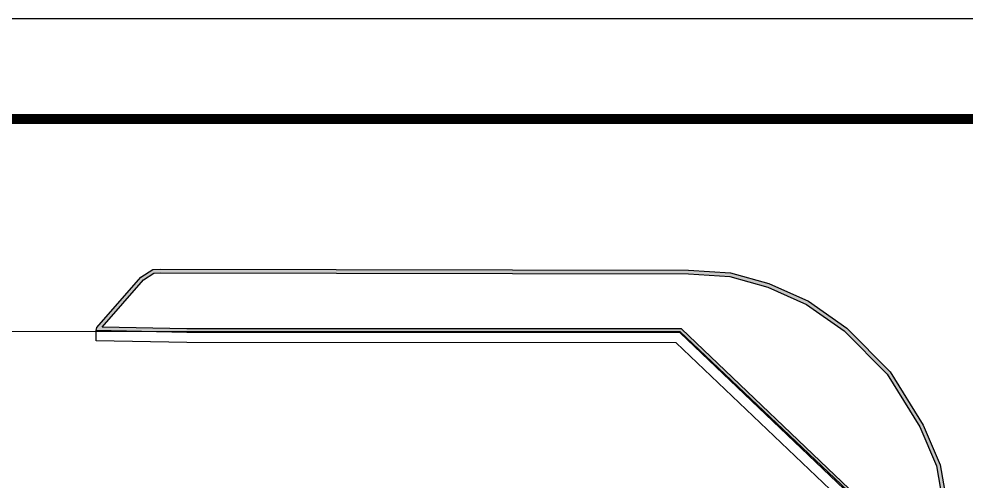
# Model space of a CAD drawing. Header units: millimetres. Extents: x 10297564 to 11610295, y -9287743 to -8409454.
# Drawn here: x 10778562 to 10816424, y -8859044 to -8840588 of the extents above; entities that cross this region are included whole.
import ezdxf

# ---------------------------------------------------------------- set-up
doc = ezdxf.new("R2010")
doc.units = ezdxf.units.MM
doc.header["$LTSCALE"] = 100
for name, color, linetype in [('BOX', 7, 'Continuous'), ('BOX_Def', 8, 'Continuous'), ('E-BACK', 8, 'Continuous')]:
    doc.layers.add(name, color=color, linetype=linetype)
doc.layers.add('TITLE', color=7, linetype='Continuous', lineweight=0)

# ---------------------------------------------------------------- blocks, each defined once
blk = doc.blocks.new('A$C78AD5414')
at = {"layer": 'BOX', "const_width": 2}
blk.add_lwpolyline([(40, 20), (40, 574), (811, 574), (811, 20)], close=True, dxfattribs=at)
at = {"layer": 'BOX_Def'}
blk.add_lwpolyline([(0, 0), (841, 0), (841, 594), (0, 594)], close=True, dxfattribs=at)

msp = doc.modelspace()

# ---------------------------------------------------------------- hatches: boundary and pattern name
at = {"layer": 'E-BACK'}
h = msp.add_hatch(color=256, dxfattribs=at)
h.dxf.hatch_style = 1
h.paths.add_polyline_path([(10754972.2, -8914625.2), (10753359.7, -8912616.9), (10753401.9, -8912461.9), (10788013.7, -8912395.1), (10806992, -8912374.1), (10812659.3, -8906553.1), (10812799.4, -8893426), (10812994.8, -8877103.4), (10813205.5, -8860934.7), (10804992, -8853118.2), (10785278, -8853111.4), (10781653.4, -8853037.1), (10781673, -8852913), (10783439.7, -8850898.9), (10783912.2, -8850594.9), (10784209.8, -8850575.3), (10805334, -8850621.4), (10807001, -8850730.4), (10808546.4, -8851157.4), (10810122.2, -8851858.4), (10811654.8, -8852934.4), (10813387.6, -8854677.7), (10814704.7, -8856815.2), (10815393.6, -8858399.6), (10815825.1, -8860899), (10815644.2, -8877289.2), (10815483, -8893505.7), (10815329.7, -8906569.4), (10815154.5, -8908493), (10814549.5, -8910459.3), (10813495.7, -8912116), (10812034.7, -8913426.6), (10810691.3, -8914218.2), (10809278.5, -8914676.3), (10808273.1, -8914800.4), (10787863.6, -8914929.9), (10755702.2, -8914945.6), (10755210.5, -8914769)])
h.paths.add_polyline_path([(10755072.4, -8914510.5), (10753547.8, -8912611.6), (10788013.9, -8912545.1), (10807055.4, -8912524.1), (10812808.7, -8906614.7), (10812949.4, -8893427.7), (10813144.8, -8877105.2), (10813356.3, -8860871.2), (10805051.9, -8852968.2), (10785279.6, -8852961.4), (10781891, -8852891.9), (10783538.5, -8851013.6), (10783960.7, -8850742), (10784214.6, -8850725.3), (10805328.9, -8850771.4), (10806975.8, -8850879), (10808495.7, -8851299), (10810047.9, -8851989.5), (10811557.7, -8853049.6), (10813269, -8854771.2), (10814571.4, -8856884.8), (10815248.9, -8858442.8), (10815674.9, -8860911), (10815494.2, -8877287.7), (10815333.1, -8893504.1), (10815179.8, -8906561.7), (10815006.5, -8908463.8), (10814412.1, -8910395.9), (10813380.2, -8912018.1), (10811945.7, -8913305), (10810629.4, -8914080.6), (10809245.9, -8914529.2), (10808263.4, -8914650.5), (10787863.1, -8914779.9), (10755728.3, -8914795.6), (10755275.3, -8914632.8)], flags=16)

# ---------------------------------------------------------------- linework, layer by layer
for p, q in [((10783439.7, -8850898.9), (10783912.2, -8850594.9)), ((10783912.2, -8850594.9), (10784209.8, -8850575.3)), ((10784209.8, -8850575.3), (10805334, -8850621.4)), ((10805334, -8850621.4), (10807001, -8850730.4)), ((10781673, -8852913), (10783439.7, -8850898.9)), ((10781891, -8852891.9), (10783538.5, -8851013.6)), ((10783538.5, -8851013.6), (10783960.7, -8850742)), ((10783960.7, -8850742), (10784214.6, -8850725.3)), ((10784214.6, -8850725.3), (10805328.9, -8850771.4)), ((10805328.9, -8850771.4), (10806975.8, -8850879)), ((10806975.8, -8850879), (10808495.7, -8851299)), ((10807001, -8850730.4), (10808546.4, -8851157.4)), ((10808495.7, -8851299), (10810047.9, -8851989.5)), ((10808546.4, -8851157.4), (10810122.2, -8851858.4)), ((10810047.9, -8851989.5), (10811557.7, -8853049.6)), ((10810122.2, -8851858.4), (10811654.8, -8852934.4)), ((10781653.4, -8853037.1), (10781673, -8852913)), ((10785279.6, -8852961.4), (10781891, -8852891.9)), ((10756650.9, -8853053.5), (10804980.8, -8853072.4)), ((10781645.2, -8853437), (10781653.4, -8853037.1)), ((10785278, -8853111.4), (10781653.4, -8853037.1)), ((10804992, -8853118.2), (10785278, -8853111.4)), ((10805051.9, -8852968.2), (10785279.6, -8852961.4)), ((10804980.8, -8853072.4), (10813232.5, -8860880.6)), ((10813205.5, -8860934.7), (10804992, -8853118.2)), ((10813356.3, -8860871.2), (10805051.9, -8852968.2)), ((10811557.7, -8853049.6), (10813269, -8854771.2)), ((10811654.8, -8852934.4), (10813387.6, -8854677.7)), ((10785273.9, -8853511.4), (10781645.2, -8853437)), ((10804832, -8853518.1), (10785273.9, -8853511.4)), ((10812803.2, -8861104.1), (10804832, -8853518.1)), ((10813269, -8854771.2), (10814571.4, -8856884.8)), ((10813387.6, -8854677.7), (10814704.7, -8856815.2)), ((10814571.4, -8856884.8), (10815248.9, -8858442.8)), ((10814704.7, -8856815.2), (10815393.6, -8858399.6)), ((10815248.9, -8858442.8), (10815674.9, -8860911)), ((10815393.6, -8858399.6), (10815825.1, -8860899))]:
    msp.add_line(p, q, dxfattribs=at)

# ---------------------------------------------------------------- block references
at = {"layer": 'TITLE', "color": 4, "xscale": 200, "yscale": 200, "zscale": 200}
msp.add_blockref('A$C78AD5414', (10718064, -8959387.5), dxfattribs=at)

doc.saveas('drawing.dxf')
